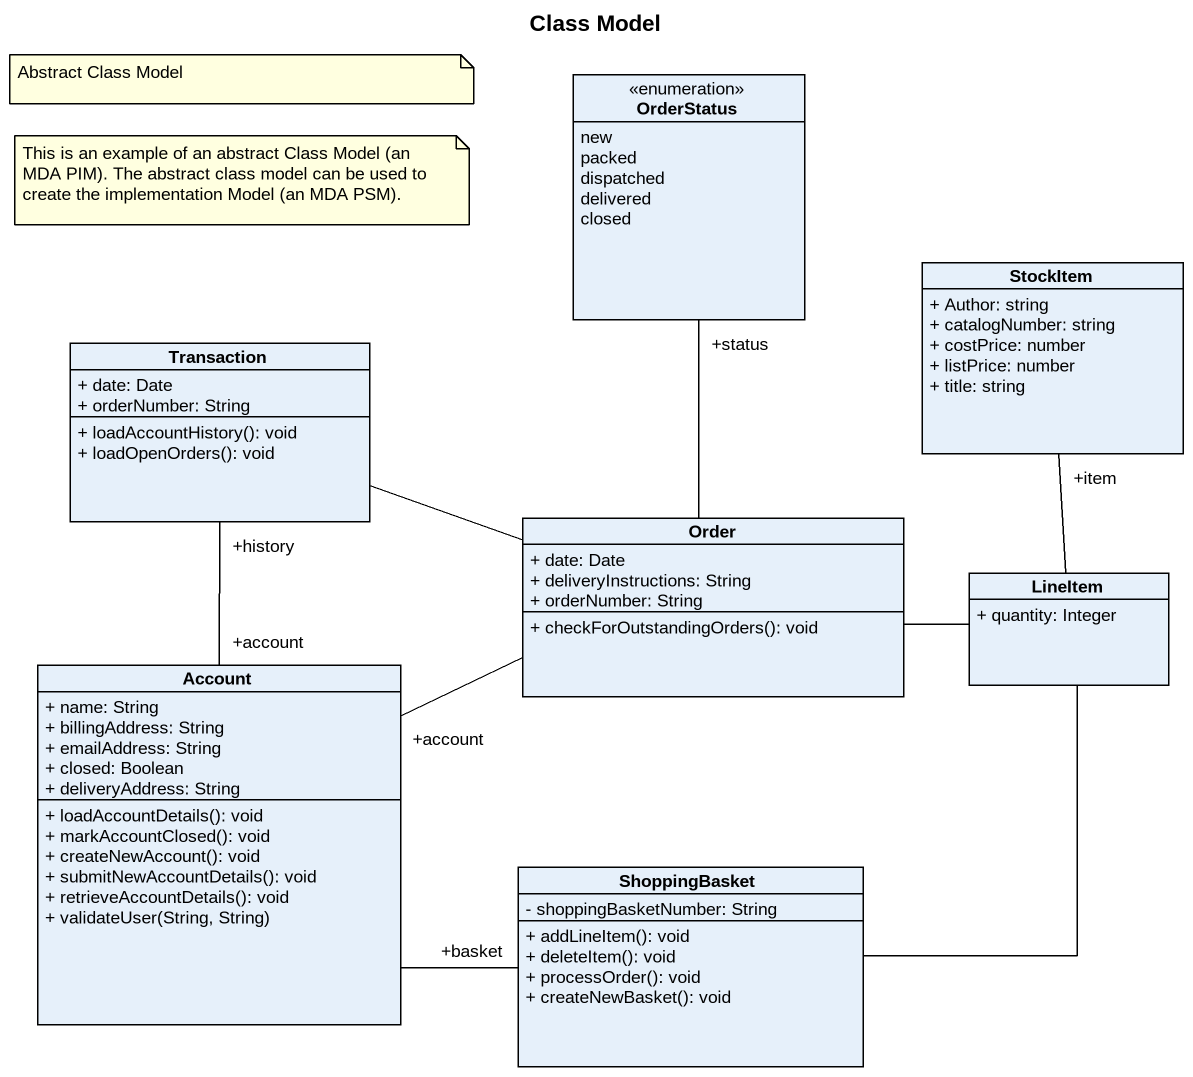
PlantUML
@startuml
title Class Model
hide circle
hide empty members
skinparam classAttributeIconSize 0
enum OrderStatus {
  new
  packed
  dispatched
  delivered
  closed
}
class StockItem {
  + Author: string
  + catalogNumber: string
  + costPrice: number
  + listPrice: number
  + title: string
}
class Transaction {
  + date: Date
  + orderNumber: String
  + loadAccountHistory(): void
  + loadOpenOrders(): void
}
class Order {
  + date: Date
  + deliveryInstructions: String
  + orderNumber: String
  + checkForOutstandingOrders(): void
}
class LineItem {
  + quantity: Integer
}
class Account {
  + name: String
  + billingAddress: String
  + emailAddress: String
  + closed: Boolean
  + deliveryAddress: String
  + loadAccountDetails(): void
  + markAccountClosed(): void
  + createNewAccount(): void
  + submitNewAccountDetails(): void
  + retrieveAccountDetails(): void
  + validateUser(String, String)
}
class ShoppingBasket {
  - shoppingBasketNumber: String
  + addLineItem(): void
  + deleteItem(): void
  + processOrder(): void
  + createNewBasket(): void
}
Transaction -right- Order
Transaction "+history" -- "+account" Account
Order -up- "+status" OrderStatus
Order -right- LineItem
LineItem -up- "+item" StockItem
Account "+account" -right- Order
Account -right- "+basket" ShoppingBasket
ShoppingBasket -up- LineItem
note as N1
  Abstract Class Model
end note
note as N2
  This is an example of an abstract Class Model (an MDA PIM). The abstract class model can be used to create the implementation Model (an MDA PSM).
end note
@enduml
